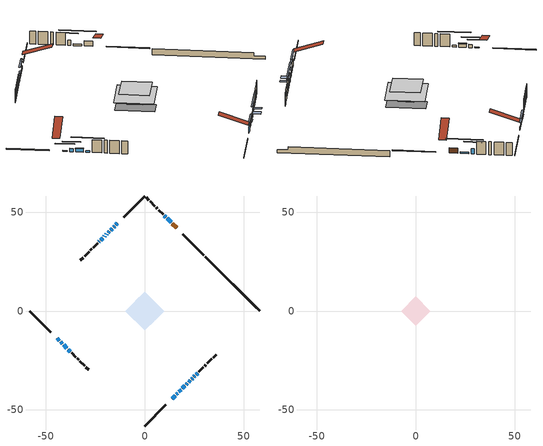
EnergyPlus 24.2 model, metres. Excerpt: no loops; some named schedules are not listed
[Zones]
conditioned space
 floor outside (Floor1 construction): -3.95,0 0,3.95 3.95,0 0,-3.95 z1.41
 floor adiabatic (AdiabaticFloorConstruction): -9.86,0 0,9.86 9.86,0 0,-9.86 z3.85
 floor foundation (Slab1 construction): -6.9,2.93 -2.93,6.9 6.9,-2.93 2.93,-6.9 z-1.03
 wall outside (RimJoist1 construction): 0,-58.21 10.64,-47.57 / -58.21,0 -47.57,-10.64 / 0,58.21 -10.64,47.57 / 29.97,28.24 19.33,38.88 z1.41:1.71
 wall outside (AdiabaticWallConstruction 1): 16.11,42.1 13.98,44.23 z1.41:3.44
 wall outside (AdiabaticWallConstruction): -13.86,44.35 -14.65,43.56 / -20.23,37.98 -20.63,37.59 / 20.94,-37.27 21.55,-36.66 / -42.62,-15.59 -41.75,-16.46 / -41.1,-17.11 -39.37,-18.84 / -21.28,36.93 -22.33,35.88 / -22.99,35.22 -23.26,34.95 z1.41:2.63; 13.86,-44.35 15.37,-42.84 z1.41:3.75; -44.35,-13.86 -43.27,-14.94 z1.41:1.77; -15.31,42.91 -15.81,42.4 z1.41:2.27; -16.47,41.75 -17.26,40.96 / 17.26,-40.96 18.41,-39.8 z1.41:2.93; -17.91,40.3 -18.52,39.69 / -19.18,39.03 -19.57,38.64 / 16.02,-42.19 16.6,-41.61 z1.41:2.94; 19.06,-39.15 20.29,-37.93 z1.41:1.97; 13.33,44.88 11.31,46.9 / -38.72,-19.49 -37.71,-20.5 z1.41:2.02; 22.21,-36 23.07,-35.14 z1.41:2.88; 23.73,-34.49 24.27,-33.94 z1.41:2.17; 24.92,-33.29 25.32,-32.89 z1.41:3.04; 10.66,47.55 9.97,48.24 / 25.97,-32.24 26.76,-31.45 z1.41:3.44
 wall outside (Wall1 construction): 27.42,-30.79 29.63,-28.58 / -37.05,-21.16 -34.85,-23.37 / -23.91,34.3 -26.12,32.09 / 9.32,48.89 7.11,51.1 z1.41:6.29
 wall outside (Wall2 construction): 30.29,-27.93 30.99,-27.22 / -34.19,-24.02 -33.49,-24.72 / -26.78,31.43 -27.48,30.73 / 6.45,51.76 5.75,52.46 z1.41:6.29
 wall outside (Wall3 construction): 31.64,-26.57 33.98,-24.23 / -32.83,-25.38 -30.49,-27.72 / -28.14,30.07 -30.48,27.74 / 5.09,53.12 2.76,55.46 z1.41:6.29
 wall outside (Wall4 construction): 34.64,-23.57 36.08,-22.13 / -29.84,-28.38 -28.39,-29.82 / -31.13,27.08 -32.57,25.64 / 2.1,56.11 0.66,57.55 z1.41:6.29
 wall foundation (FoundationWall1 construction): 30.62,27.59,-1.03 30.62,27.59,1.41 55.45,2.76,1.41 55.45,2.76,0.13 58.21,0,0.13 58.21,0,-1.03
 window (WindowConstruction 15): -13.86,44.35 -14.65,43.56 z1.41:2.63
 window (WindowConstruction 2): 13.86,-44.35 15.37,-42.84 z1.41:3.75
 window (WindowConstruction 3): -44.35,-13.86 -43.27,-14.94 z1.41:1.77
 window (WindowConstruction 4): -15.31,42.9 -15.81,42.4 z1.41:2.27
 window (WindowConstruction 5): -16.47,41.75 -17.25,40.96 z1.41:2.93
 window (WindowConstruction 6): -17.91,40.3 -18.52,39.69 z1.41:2.93
 window (WindowConstruction 7): -19.18,39.03 -19.57,38.64 z1.41:2.93
 window (WindowConstruction 8): -20.23,37.98 -20.62,37.59 z1.41:2.63
 window (WindowConstruction 9): 16.02,-42.19 16.6,-41.61 z1.41:2.93
 window (WindowConstruction 10): 17.26,-40.95 18.41,-39.8 z1.41:2.93
 window (WindowConstruction 11): 19.06,-39.15 20.29,-37.93 z1.41:1.97
 window (WindowConstruction 12): 20.94,-37.27 21.55,-36.66 z1.41:2.63
 window (WindowConstruction 13): -42.62,-15.59 -41.76,-16.46 z1.41:2.63
 window (WindowConstruction 14): -41.1,-17.11 -39.37,-18.84 z1.41:2.63
 window (WindowConstruction 16): -21.28,36.93 -22.33,35.88 z1.41:2.63
 window (WindowConstruction 19): 13.33,44.88 11.31,46.9 z1.41:2.02
 window (WindowConstruction 20): 22.21,-36 23.07,-35.14 z1.41:2.88
 window (WindowConstruction 21): 23.73,-34.48 24.27,-33.95 z1.41:2.17
 window (WindowConstruction 22): -38.72,-19.49 -37.71,-20.5 z1.41:2.02
 window (WindowConstruction 17): -22.99,35.22 -23.26,34.95 z1.41:2.63
 window (WindowConstruction 18): 24.92,-33.29 25.32,-32.89 z1.41:3.03
 window (WindowConstruction): 10.66,47.55 9.97,48.24 z1.41:3.44
 window (WindowConstruction 1): 25.97,-32.24 26.76,-31.45 z1.41:3.44
 door (Door): 16.11,42.11 13.98,44.23 z1.41:3.44
 ceiling adiabatic (AdiabaticFloorConstruction): 0,-9.86 9.86,0 0,9.86 -9.86,0 z3.85
attic - vented
 floor to conditioned space (Floor3 construction Reversed): -7.43,0 0,7.43 7.43,0 0,-7.43 z6.29
 roof outside (Roof1 construction): 13.2,-45.01,6.29 5.97,-37.77,9.7 4.06,-39.68,9.7 11.3,-46.91,6.29; -45.01,-13.2,6.29 -37.77,-5.97,9.7 -39.68,-4.06,9.7 -46.91,-11.3,6.29; -13.2,45.01,6.29 -5.97,37.77,9.7 -4.06,39.68,9.7 -11.3,46.91,6.29; 16.76,41.45,6.29 9.52,34.21,9.7 11.43,32.3,9.7 18.67,39.54,6.29
shading: 17.23,-40.98 11.99,-46.22 12.29,-46.51 17.53,-41.27 z6.39; -41.41,-16.8 -46.22,-11.99 -46.51,-12.29 -41.7,-17.09 z4.41; -17.68,40.54 -13.44,44.77 -13.73,45.06 -17.97,40.83 z4.91; -19.12,39.09 -14.6,43.61 -14.89,43.9 -19.41,39.38 z5.57; -18.66,39.55 -17.77,40.44 -18.06,40.73 -18.95,39.84 z3.14; -19.72,38.5 -19.04,39.18 -19.33,39.47 -20.01,38.79 z3.14; -20.77,37.45 -20.09,38.12 -20.38,38.42 -21.06,37.74 z2.83; 18.47,-39.75 14.16,-44.05 14.45,-44.34 18.76,-40.04 z5.57; 18.55,-39.66 17.11,-41.1 17.41,-41.39 18.84,-39.95 z3.14; 20.43,-37.78 18.92,-39.29 19.21,-39.58 20.72,-38.08 z2.17; 21.69,-36.52 20.8,-37.41 21.09,-37.7 21.99,-36.81 z2.83; -39.89,-18.32 -44.48,-13.73 -44.78,-14.02 -40.18,-18.61 z5.27; -39.23,-18.98 -41.24,-16.97 -41.53,-17.26 -39.52,-19.27 z2.83; 7.72,50.49 16.92,41.29 17.21,41.58 8.01,50.78 z7.1; 23.28,-34.93 22,-36.21 24.16,-38.37 25.44,-37.09 z3.18; 27.86,-30.35 20.14,-38.08 20.43,-38.37 28.15,-30.64 z7.25; -34.12,-24.09 -42.31,-15.9 -42.6,-16.19 -34.41,-24.38 z7.1; 25.53,-32.68 24.71,-33.5 26.87,-35.66 27.69,-34.84 z3.33; 8.11,50.1 12.52,45.69 12.82,45.98 8.4,50.39 z6.08; 28.63,-29.58 24.11,-34.1 24.4,-34.39 28.92,-29.87 z6.08
[Building]
Building 1: Terrain=Suburbs
[Site:Location]
Edmonton Intl AP_AB: Latitude {deg}=53.31; Longitude {deg}=-113.58; Time Zone {hr}=-7; Elevation {m}=723; Keep Site Location Information=Yes
[Site:GroundTemperature:Shallow]
-1.56185, -3.61833, -3.78302, -2.80711, 1.11059, 5.01004, 8.39065, 10.5322, 10.7141, 8.97234, 5.67794, 1.89811
[Site:WaterMainsTemperature]
Calculation Method=Schedule; Temperature Schedule=mains temperature schedule
[Material] Roughness=Rough; Thermal Absorptance=0.9
Name | Thickness {m} | Conductivity {W/m-K} | Density {kg/m3} | Specific Heat {J/kg-K} | Solar Absorptance | Visible Absorptance
asphalt or fiberglass shingles | 0.00635 | 0.162714 | 1121.4 | 1465.45 | 0.4 | 0.4
ceiling loosefill ins | 0.254 | 0.0480833 | 16.02 | 1046.75 | 0.7 | 0.7
ceiling stud and cavity | 0.1397 | 0.135387 | 65.682 | 1177.47 | 0.7 | 0.7
concrete 4.0 in. | 0.1016 | 1.803125 | 2242.8 | 837.4 | 0.7 | 0.7
concrete 8.0 in. | 0.2032 | 1.803125 | 2242.8 | 837.4 | 0.7 | 0.7
door material | 0.04445 | 0.053851 | 512.64 | 1214.23 | 0.7 | 0.7
floor covering | 0.0127 | 0.0433444 | 54.468 | 1339.84 | 0.6 | 0.6
floor rigid ins; rim joist rigid ins; wall rigid ins | 0.051816 | 0.029427 | 32.04 | 1214.23 | 0.7 | 0.7
floor rigid ins 1; wall rigid ins 1 | 0.512978 | 0.029427 | 32.04 | 1214.23 | 0.7 | 0.7
floor stud and cavity | 0.1397 | 0.0944273 | 92.3553 | 1139.71 | 0.7 | 0.7
floor stud and cavity 1 | 0.1397 | 1.75129 | 37.0049 | 1207.88 | 0.7 | 0.7
furniture material conditioned space 1 | 0.1524 | 0.115458 | 640.8 | 1214.23 | 0.6 | 0.6
gypsum board | 0.0127 | 0.160291 | 801 | 837.4 | 0.6 | 0.6
osb sheathing 0.5 in. | 0.0127 | 0.115458 | 512.64 | 1214.23 | 0.7 | 0.7
osb sheathing 0.75 in. | 0.01905 | 0.115458 | 512.64 | 1214.23 | 0.7 | 0.7
osb sheathing 2.0 in. | 0.0508 | 0.115458 | 512.64 | 1214.23 | 0.7 | 0.7
rim joist stud and cavity | 0.0508 | 0.0413573 | 125.044 | 1163.47 | 0.6 | 0.6
wall stud and cavity | 0.1397 | 0.219778 | 139.0536 | 1170.24 | 0.7 | 0.7
wall stud and cavity 1 | 0.1397 | 0.385153 | 139.0536 | 1170.24 | 0.7 | 0.7
wall stud and cavity 2 | 0.1397 | 0.220388 | 139.0536 | 1170.24 | 0.7 | 0.7
wall stud and cavity 3 | 0.1397 | 0.299173 | 139.0536 | 1170.24 | 0.7 | 0.7
wall stud and cavity 4 | 0.0889 | 0.380278 | 52.3479 | 1209.89 | 0.7 | 0.7
wall stud and cavity 5 | 0.0889 | 0.391764 | 83.0341 | 1211.67 | 0.7 | 0.7
wood siding | 0.0254 | 0.102417 | 544.68 | 1172.36 | 0.4 | 0.4
wood siding 1; wood siding 2; wood siding 3 | 0.0254 | 0.102417 | 544.68 | 1172.36 | 0.7 | 0.7
[WindowMaterial:SimpleGlazingSystem]
Name | U-Factor {W/m2-K} | Solar Heat Gain Coefficient
WindowMaterial | 1.69034 | 0.57
WindowMaterial 1 | 1.85273 | 0.53
WindowMaterial 10 | 1.777214 | 0.55
WindowMaterial 11 | 1.87374 | 0.52
WindowMaterial 12 | 3.30914 | 0.61
WindowMaterial 13 | 3.310274 | 0.62
WindowMaterial 14 | 3.33412 | 0.5
WindowMaterial 15 | 3.00991 | 0.51
WindowMaterial 16 | 1.78403 | 0.52
WindowMaterial 17 | 2.05033 | 0.44
WindowMaterial 2 | 1.75904 | 0.55
WindowMaterial 3 | 2.37227 | 0.33
WindowMaterial 4 | 1.885096 | 0.52
WindowMaterial 5 | 1.87828 | 0.52
WindowMaterial 6 | 1.74712 | 0.55
WindowMaterial 7 | 1.90383 | 0.52
WindowMaterial 8 | 1.887935 | 0.49
WindowMaterial 9 | 1.956071 | 0.5
[Construction]
AdiabaticFloorConstruction: floor stud and cavity 1, floor rigid ins 1, osb sheathing 0.75 in., floor covering
AdiabaticWallConstruction: wood siding 2, wall rigid ins 1, wall stud and cavity 4, gypsum board
AdiabaticWallConstruction 1: wood siding 3, wall rigid ins 1, wall stud and cavity 4, gypsum board
Door: door material
Floor1 construction: floor stud and cavity, floor rigid ins, osb sheathing 0.75 in., floor covering
Floor3 construction Reversed: gypsum board, ceiling stud and cavity, ceiling loosefill ins
FoundationWall1 construction: concrete 8.0 in.
furniture construction conditioned space 1: furniture material conditioned space 1
PartitionWallConstruction: gypsum board, wall stud and cavity 5, gypsum board
RimJoist1 construction: wood siding 1, rim joist rigid ins, osb sheathing 2.0 in., rim joist stud and cavity
Roof1 construction: asphalt or fiberglass shingles
Slab1 construction: concrete 4.0 in.
Wall1 construction: wood siding, wall rigid ins, osb sheathing 0.5 in., wall stud and cavity, gypsum board
Wall2 construction: wood siding, wall rigid ins, osb sheathing 0.5 in., wall stud and cavity 1, gypsum board
Wall3 construction: wood siding, wall rigid ins, osb sheathing 0.5 in., wall stud and cavity 2, gypsum board
Wall4 construction: wood siding, wall rigid ins, osb sheathing 0.5 in., wall stud and cavity 3, gypsum board
WindowConstruction: WindowMaterial
WindowConstruction 1: WindowMaterial 1
WindowConstruction 10; WindowConstruction 9: WindowMaterial 8
WindowConstruction 11: WindowMaterial 9
WindowConstruction 12: WindowMaterial 10
WindowConstruction 13; WindowConstruction 14: WindowMaterial 11
WindowConstruction 15: WindowMaterial 12
WindowConstruction 16; WindowConstruction 18: WindowMaterial 13
WindowConstruction 17: WindowMaterial 14
WindowConstruction 19; WindowConstruction 22: WindowMaterial 15
WindowConstruction 2: WindowMaterial 2
WindowConstruction 20: WindowMaterial 16
WindowConstruction 21: WindowMaterial 17
WindowConstruction 3: WindowMaterial 3
WindowConstruction 4: WindowMaterial 4
WindowConstruction 5; WindowConstruction 7: WindowMaterial 5
WindowConstruction 6: WindowMaterial 6
WindowConstruction 8: WindowMaterial 7
[Zone] Multiplier=1; Part of Total Floor Area=Yes
Name | Volume {m3}
attic - vented | 61.1866
conditioned space | 701.7
[Space]
Name | Zone | Volume {m3}
attic - vented 1 | attic - vented | 61.1866
conditioned space 1 | conditioned space | 701.7
[ZoneInfiltration:EffectiveLeakageArea]
infil attic - vented 1: Zone or Space=attic - vented 1; Schedule=Always On Discrete; Effective Air Leakage Area {cm2}=3842.09; Stack Coefficient=0.000237282; Wind Coefficient=1.04077e-05
[ZoneMixing]
whole house fan mix: Zone or Space=attic - vented; Schedule=Always On Continuous; Design Flow Rate Calculation Method=Flow/Zone; Design Flow Rate {m3/s}=0; Source Zone or Space=conditioned space
[SurfaceProperty:ExposedFoundationPerimeter]
Slab1: Exposed Perimeter Calculation Method=TotalExposedPerimeter; Total Exposed Perimeter {m}=39.014
[InternalMass] Zone or ZoneList=conditioned space; Space or SpaceList=conditioned space 1
Name | Construction | Surface Area {m2}
furniture mass conditioned space 1 | furniture construction conditioned space 1 | 121.46
partition wall mass | PartitionWallConstruction | 303.65
[Lights]
interior lighting: Zone or ZoneList or Space or SpaceList=conditioned space 1; Schedule=interior lighting schedule; Design Level Calculation Method=LightingLevel; Lighting Level {W}=343.2; Return Air Fraction=0; Fraction Radiant=0.6; Fraction Visible=0.2; Fraction Replaceable=1
[People]
occupants: Zone or ZoneList or Space or SpaceList=conditioned space 1; Number of People Schedule=occupants schedule; Number of People Calculation Method=People; Number of People=3; Fraction Radiant=0.314171; Sensible Heat Fraction=0.56303; Activity Level Schedule=occupants activity schedule; Carbon Dioxide Generation Rate {m3/s-W}=0; Enable ASHRAE 55 Comfort Warnings=No; Mean Radiant Temperature Calculation Type=EnclosureAveraged
[ElectricEquipment] Zone or ZoneList or Space or SpaceList=conditioned space 1; Design Level Calculation Method=EquipmentLevel
Name | Schedule | Design Level {W} | Fraction Latent | Fraction Radiant | Fraction Lost
clothes dryer | clothes dryer schedule | 140.772 | 0.015 | 0.081 | 0.85
clothes washer | clothes washer schedule | 32.1985 | 0.03 | 0.162 | 0.7
cooking range | cooking range schedule | 215.147 | 0.08 | 0.432 | 0.2
dishwasher | dishwasher schedule | 66.8632 | 0.3 | 0.18 | 0.4
fridge | fridge schedule | 72.9452 | 0 | 0.6 | 0
mech vent bath fan 0 | mech vent bath fan 0 schedule | 50.2 | 0 | 0 | 1
mech vent bath fan 1 | mech vent bath fan 1 schedule | 50.2 | 0 | 0 | 1
mech vent house fan | mech vent house fan schedule | 37.43 | 0 | 0 | 0.5
mech vent house fan cfis | mech vent house fan cfis schedule | 0 | 0 | 0 | 0
mech vent range fan 0 | mech vent range fan 0 schedule | 57 | 0 | 0 | 1
misc plug loads | misc plug loads schedule | 494.7 | 0.045 | 0.513 | 0.1
whole house fan | Always On Discrete | 0 | 0 | 0 | 1
[OtherEquipment] Zone or ZoneList or Space or SpaceList=conditioned space 1; Design Level Calculation Method=EquipmentLevel
Name | Fuel Type | Schedule | Design Level {W} | Fraction Latent | Fraction Radiant | Fraction Lost
clothes dryer 1 | Electricity | clothes dryer schedule | 0 | 0.015 | 0.081 | 0.85
cooking range 1 | Electricity | cooking range schedule | 0 | 0.08 | 0.432 | 0.2
general water use latent | None | general water use schedule | 62.594 | 1 | 0 | 0
general water use sensible | None | general water use schedule | -61.6891 | 0 | 0.6 | 0
mech vent house fan latent load | None | Always On Discrete | 0 | 1 | 0 | 0
mech vent house fan sensible load | None | Always On Discrete | 0 | 0 | 0 | 0
water heater energy adjustment1 | NaturalGas | Always On Discrete | 0.01 | 0 | 0 | 1
[ZoneInfiltration:DesignFlowRate] Zone or ZoneList or Space or SpaceList=conditioned space 1; Schedule=Always On Discrete; Design Flow Rate Calculation Method=Flow/Zone; Design Flow Rate {m3/s}=0
infil flow; natural vent flow; whole house fan flow
[Foundation:Kiva]
Foundation Kiva 1: Initial Indoor Air Temperature {C}=18; Wall Height Above Grade {m}=1.40997; Wall Depth Below Slab {m}=0.2032
[Foundation:Kiva:Settings]
Soil Conductivity {W/m-K}=0.849921; Soil Density {kg/m3}=1842.3; Soil Specific Heat {J/kg-K}=418.7; Ground Solar Absorptivity=0.9; Ground Thermal Absorptivity=0.9; Ground Surface Roughness {m}=0.03; Far-Field Width {m}=40; Deep-Ground Boundary Condition=ZeroFlux; Deep-Ground Depth {m}=40; Minimum Cell Dimension {m}=0.2; Maximum Cell Growth Coefficient=3; Simulation Timestep=Timestep
[Exterior:Lights]
exterior lighting: Schedule=exterior lighting schedule; Design Level {W}=75.6
[Schedule:Constant]
Name | Hourly Value
Always On Continuous; mech vent house fan schedule; mech vent house fan cfis schedule; Always On Discrete | 1
occupants activity schedule | 117.228
fridge schedule | 0
[Schedule:Week:Daily]
interior lighting schedule Week Rule - Jan1-Jan27: interior lighting schedule day, interior lighting schedule day, interior lighting schedule day, interior lighting schedule day, interior lighting schedule day, interior lighting schedule day, interior lighting schedule day, interior lighting schedule default day, interior lighting schedule default day, interior lighting schedule default day, interior lighting schedule default day, interior lighting schedule default day
interior lighting schedule Week Rule - Jan28-Feb3: interior lighting schedule day, interior lighting schedule day, interior lighting schedule day, interior lighting schedule day, interior lighting schedule day 1, interior lighting schedule day 1, interior lighting schedule day 1, interior lighting schedule default day, interior lighting schedule default day, interior lighting schedule default day, interior lighting schedule default day, interior lighting schedule default day
interior lighting schedule Week Rule - Feb4-Feb24: interior lighting schedule day 1, interior lighting schedule day 1, interior lighting schedule day 1, interior lighting schedule day 1, interior lighting schedule day 1, interior lighting schedule day 1, interior lighting schedule day 1, interior lighting schedule default day, interior lighting schedule default day, interior lighting schedule default day, interior lighting schedule default day, interior lighting schedule default day
interior lighting schedule Week Rule - Feb25-Mar3: interior lighting schedule day 1, interior lighting schedule day 1, interior lighting schedule day 1, interior lighting schedule day 1, interior lighting schedule day 2, interior lighting schedule day 2, interior lighting schedule day 2, interior lighting schedule default day, interior lighting schedule default day, interior lighting schedule default day, interior lighting schedule default day, interior lighting schedule default day
interior lighting schedule Week Rule - Mar4-Mar31: interior lighting schedule day 2, interior lighting schedule day 2, interior lighting schedule day 2, interior lighting schedule day 2, interior lighting schedule day 2, interior lighting schedule day 2, interior lighting schedule day 2, interior lighting schedule default day, interior lighting schedule default day, interior lighting schedule default day, interior lighting schedule default day, interior lighting schedule default day
interior lighting schedule Week Rule - Apr1-Apr28: interior lighting schedule day 3, interior lighting schedule day 3, interior lighting schedule day 3, interior lighting schedule day 3, interior lighting schedule day 3, interior lighting schedule day 3, interior lighting schedule day 3, interior lighting schedule default day, interior lighting schedule default day, interior lighting schedule default day, interior lighting schedule default day, interior lighting schedule default day
interior lighting schedule Week Rule - Apr29-May5: interior lighting schedule day 3, interior lighting schedule day 3, interior lighting schedule day 4, interior lighting schedule day 4, interior lighting schedule day 4, interior lighting schedule day 4, interior lighting schedule day 4, interior lighting schedule default day, interior lighting schedule default day, interior lighting schedule default day, interior lighting schedule default day, interior lighting schedule default day
interior lighting schedule Week Rule - May6-May26: interior lighting schedule day 4, interior lighting schedule day 4, interior lighting schedule day 4, interior lighting schedule day 4, interior lighting schedule day 4, interior lighting schedule day 4, interior lighting schedule day 4, interior lighting schedule default day, interior lighting schedule default day, interior lighting schedule default day, interior lighting schedule default day, interior lighting schedule default day
interior lighting schedule Week Rule - May27-Jun2: interior lighting schedule day 4, interior lighting schedule day 4, interior lighting schedule day 4, interior lighting schedule day 4, interior lighting schedule day 4, interior lighting schedule day 5, interior lighting schedule day 5, interior lighting schedule default day, interior lighting schedule default day, interior lighting schedule default day, interior lighting schedule default day, interior lighting schedule default day
interior lighting schedule Week Rule - Jun3-Jun30: interior lighting schedule day 5, interior lighting schedule day 5, interior lighting schedule day 5, interior lighting schedule day 5, interior lighting schedule day 5, interior lighting schedule day 5, interior lighting schedule day 5, interior lighting schedule default day, interior lighting schedule default day, interior lighting schedule default day, interior lighting schedule default day, interior lighting schedule default day
interior lighting schedule Week Rule - Jul1-Jul28: interior lighting schedule day 6, interior lighting schedule day 6, interior lighting schedule day 6, interior lighting schedule day 6, interior lighting schedule day 6, interior lighting schedule day 6, interior lighting schedule day 6, interior lighting schedule default day, interior lighting schedule default day, interior lighting schedule default day, interior lighting schedule default day, interior lighting schedule default day
interior lighting schedule Week Rule - Jul29-Aug4: interior lighting schedule day 6, interior lighting schedule day 6, interior lighting schedule day 6, interior lighting schedule day 7, interior lighting schedule day 7, interior lighting schedule day 7, interior lighting schedule day 7, interior lighting schedule default day, interior lighting schedule default day, interior lighting schedule default day, interior lighting schedule default day, interior lighting schedule default day
interior lighting schedule Week Rule - Aug5-Aug25: interior lighting schedule day 7, interior lighting schedule day 7, interior lighting schedule day 7, interior lighting schedule day 7, interior lighting schedule day 7, interior lighting schedule day 7, interior lighting schedule day 7, interior lighting schedule default day, interior lighting schedule default day, interior lighting schedule default day, interior lighting schedule default day, interior lighting schedule default day
interior lighting schedule Week Rule - Aug26-Sep1: interior lighting schedule day 7, interior lighting schedule day 7, interior lighting schedule day 7, interior lighting schedule day 7, interior lighting schedule day 7, interior lighting schedule day 7, interior lighting schedule day 8, interior lighting schedule default day, interior lighting schedule default day, interior lighting schedule default day, interior lighting schedule default day, interior lighting schedule default day
interior lighting schedule Week Rule - Sep2-Sep29: interior lighting schedule day 8, interior lighting schedule day 8, interior lighting schedule day 8, interior lighting schedule day 8, interior lighting schedule day 8, interior lighting schedule day 8, interior lighting schedule day 8, interior lighting schedule default day, interior lighting schedule default day, interior lighting schedule default day, interior lighting schedule default day, interior lighting schedule default day
interior lighting schedule Week Rule - Sep30-Oct6: interior lighting schedule day 8, interior lighting schedule day 9, interior lighting schedule day 9, interior lighting schedule day 9, interior lighting schedule day 9, interior lighting schedule day 9, interior lighting schedule day 9, interior lighting schedule default day, interior lighting schedule default day, interior lighting schedule default day, interior lighting schedule default day, interior lighting schedule default day
interior lighting schedule Week Rule - Oct7-Oct27: interior lighting schedule day 9, interior lighting schedule day 9, interior lighting schedule day 9, interior lighting schedule day 9, interior lighting schedule day 9, interior lighting schedule day 9, interior lighting schedule day 9, interior lighting schedule default day, interior lighting schedule default day, interior lighting schedule default day, interior lighting schedule default day, interior lighting schedule default day
interior lighting schedule Week Rule - Oct28-Nov3: interior lighting schedule day 9, interior lighting schedule day 9, interior lighting schedule day 9, interior lighting schedule day 9, interior lighting schedule day 10, interior lighting schedule day 10, interior lighting schedule day 10, interior lighting schedule default day, interior lighting schedule default day, interior lighting schedule default day, interior lighting schedule default day, interior lighting schedule default day
interior lighting schedule Week Rule - Nov4-Nov24: interior lighting schedule day 10, interior lighting schedule day 10, interior lighting schedule day 10, interior lighting schedule day 10, interior lighting schedule day 10, interior lighting schedule day 10, interior lighting schedule day 10, interior lighting schedule default day, interior lighting schedule default day, interior lighting schedule default day, interior lighting schedule default day, interior lighting schedule default day
interior lighting schedule Week Rule - Nov25-Dec1: interior lighting schedule day 10, interior lighting schedule day 10, interior lighting schedule day 10, interior lighting schedule day 10, interior lighting schedule day 10, interior lighting schedule day 10, interior lighting schedule day 11, interior lighting schedule default day, interior lighting schedule default day, interior lighting schedule default day, interior lighting schedule default day, interior lighting schedule default day
interior lighting schedule Week Rule - Dec2-Dec31: interior lighting schedule day 11, interior lighting schedule day 11, interior lighting schedule day 11, interior lighting schedule day 11, interior lighting schedule day 11, interior lighting schedule day 11, interior lighting schedule day 11, interior lighting schedule default day, interior lighting schedule default day, interior lighting schedule default day, interior lighting schedule default day, interior lighting schedule default day
occupants schedule Week Rule - Jan1-Dec31: occupants schedule day, occupants schedule day, occupants schedule day, occupants schedule day, occupants schedule day, occupants schedule day, occupants schedule day, occupants schedule default day, occupants schedule default day, occupants schedule default day, occupants schedule default day, occupants schedule default day
clothes dryer schedule Week Rule - Jan1-Dec31: clothes dryer schedule day, clothes dryer schedule day, clothes dryer schedule day, clothes dryer schedule day, clothes dryer schedule day, clothes dryer schedule day, clothes dryer schedule day, clothes dryer schedule default day, clothes dryer schedule default day, clothes dryer schedule default day, clothes dryer schedule default day, clothes dryer schedule default day
clothes washer schedule Week Rule - Jan1-Dec31: clothes washer schedule day, clothes washer schedule day, clothes washer schedule day, clothes washer schedule day, clothes washer schedule day, clothes washer schedule day, clothes washer schedule day, clothes washer schedule default day, clothes washer schedule default day, clothes washer schedule default day, clothes washer schedule default day, clothes washer schedule default day
cooking range schedule Week Rule - Jan1-Dec31: cooking range schedule day, cooking range schedule day, cooking range schedule day, cooking range schedule day, cooking range schedule day, cooking range schedule day, cooking range schedule day, cooking range schedule default day, cooking range schedule default day, cooking range schedule default day, cooking range schedule default day, cooking range schedule default day
dishwasher schedule Week Rule - Jan1-Dec31: dishwasher schedule day, dishwasher schedule day, dishwasher schedule day, dishwasher schedule day, dishwasher schedule day, dishwasher schedule day, dishwasher schedule day, dishwasher schedule default day, dishwasher schedule default day, dishwasher schedule default day, dishwasher schedule default day, dishwasher schedule default day
mech vent bath fan 0 schedule Week Rule - Jan1-Dec31: mech vent bath fan 0 schedule day, mech vent bath fan 0 schedule day, mech vent bath fan 0 schedule day, mech vent bath fan 0 schedule day, mech vent bath fan 0 schedule day, mech vent bath fan 0 schedule day, mech vent bath fan 0 schedule day, mech vent bath fan 0 schedule default day, mech vent bath fan 0 schedule default day, mech vent bath fan 0 schedule default day, mech vent bath fan 0 schedule default day, mech vent bath fan 0 schedule default day
mech vent bath fan 1 schedule Week Rule - Jan1-Dec31: mech vent bath fan 1 schedule day, mech vent bath fan 1 schedule day, mech vent bath fan 1 schedule day, mech vent bath fan 1 schedule day, mech vent bath fan 1 schedule day, mech vent bath fan 1 schedule day, mech vent bath fan 1 schedule day, mech vent bath fan 1 schedule default day, mech vent bath fan 1 schedule default day, mech vent bath fan 1 schedule default day, mech vent bath fan 1 schedule default day, mech vent bath fan 1 schedule default day
mech vent range fan 0 schedule Week Rule - Jan1-Dec31: mech vent range fan 0 schedule day, mech vent range fan 0 schedule day, mech vent range fan 0 schedule day, mech vent range fan 0 schedule day, mech vent range fan 0 schedule day, mech vent range fan 0 schedule day, mech vent range fan 0 schedule day, mech vent range fan 0 schedule default day, mech vent range fan 0 schedule default day, mech vent range fan 0 schedule default day, mech vent range fan 0 schedule default day, mech vent range fan 0 schedule default day
misc plug loads schedule Week Rule - Jan1-Dec31: misc plug loads schedule day, misc plug loads schedule day, misc plug loads schedule day, misc plug loads schedule day, misc plug loads schedule day, misc plug loads schedule day, misc plug loads schedule day, misc plug loads schedule default day, misc plug loads schedule default day, misc plug loads schedule default day, misc plug loads schedule default day, misc plug loads schedule default day
general water use schedule Week Rule - Jan1-Dec31: general water use schedule day, general water use schedule day, general water use schedule day, general water use schedule day, general water use schedule day, general water use schedule day, general water use schedule day, general water use schedule default day, general water use schedule default day, general water use schedule default day, general water use schedule default day, general water use schedule default day
exterior lighting schedule Week Rule - Jan1-Jan27: exterior lighting schedule day, exterior lighting schedule day, exterior lighting schedule day, exterior lighting schedule day, exterior lighting schedule day, exterior lighting schedule day, exterior lighting schedule day, exterior lighting schedule default day, exterior lighting schedule default day, exterior lighting schedule default day, exterior lighting schedule default day, exterior lighting schedule default day
exterior lighting schedule Week Rule - Jan28-Feb3: exterior lighting schedule day, exterior lighting schedule day, exterior lighting schedule day, exterior lighting schedule day, exterior lighting schedule day 1, exterior lighting schedule day 1, exterior lighting schedule day 1, exterior lighting schedule default day, exterior lighting schedule default day, exterior lighting schedule default day, exterior lighting schedule default day, exterior lighting schedule default day
exterior lighting schedule Week Rule - Feb4-Feb24: exterior lighting schedule day 1, exterior lighting schedule day 1, exterior lighting schedule day 1, exterior lighting schedule day 1, exterior lighting schedule day 1, exterior lighting schedule day 1, exterior lighting schedule day 1, exterior lighting schedule default day, exterior lighting schedule default day, exterior lighting schedule default day, exterior lighting schedule default day, exterior lighting schedule default day
exterior lighting schedule Week Rule - Feb25-Mar3: exterior lighting schedule day 1, exterior lighting schedule day 1, exterior lighting schedule day 1, exterior lighting schedule day 1, exterior lighting schedule day 2, exterior lighting schedule day 2, exterior lighting schedule day 2, exterior lighting schedule default day, exterior lighting schedule default day, exterior lighting schedule default day, exterior lighting schedule default day, exterior lighting schedule default day
exterior lighting schedule Week Rule - Mar4-Mar31: exterior lighting schedule day 2, exterior lighting schedule day 2, exterior lighting schedule day 2, exterior lighting schedule day 2, exterior lighting schedule day 2, exterior lighting schedule day 2, exterior lighting schedule day 2, exterior lighting schedule default day, exterior lighting schedule default day, exterior lighting schedule default day, exterior lighting schedule default day, exterior lighting schedule default day
exterior lighting schedule Week Rule - Apr1-Apr28: exterior lighting schedule day 3, exterior lighting schedule day 3, exterior lighting schedule day 3, exterior lighting schedule day 3, exterior lighting schedule day 3, exterior lighting schedule day 3, exterior lighting schedule day 3, exterior lighting schedule default day, exterior lighting schedule default day, exterior lighting schedule default day, exterior lighting schedule default day, exterior lighting schedule default day
exterior lighting schedule Week Rule - Apr29-May5: exterior lighting schedule day 3, exterior lighting schedule day 3, exterior lighting schedule day 4, exterior lighting schedule day 4, exterior lighting schedule day 4, exterior lighting schedule day 4, exterior lighting schedule day 4, exterior lighting schedule default day, exterior lighting schedule default day, exterior lighting schedule default day, exterior lighting schedule default day, exterior lighting schedule default day
exterior lighting schedule Week Rule - May6-May26: exterior lighting schedule day 4, exterior lighting schedule day 4, exterior lighting schedule day 4, exterior lighting schedule day 4, exterior lighting schedule day 4, exterior lighting schedule day 4, exterior lighting schedule day 4, exterior lighting schedule default day, exterior lighting schedule default day, exterior lighting schedule default day, exterior lighting schedule default day, exterior lighting schedule default day
exterior lighting schedule Week Rule - May27-Jun2: exterior lighting schedule day 4, exterior lighting schedule day 4, exterior lighting schedule day 4, exterior lighting schedule day 4, exterior lighting schedule day 4, exterior lighting schedule day 5, exterior lighting schedule day 5, exterior lighting schedule default day, exterior lighting schedule default day, exterior lighting schedule default day, exterior lighting schedule default day, exterior lighting schedule default day
[Schedule:Year]
interior lighting schedule: interior lighting schedule Week Rule - Jan1-Jan27, 1, 1, 1, 27, interior lighting schedule Week Rule - Jan28-Feb3, 1, 28, 2, 3, interior lighting schedule Week Rule - Feb4-Feb24, 2, 4, 2, 24, interior lighting schedule Week Rule - Feb25-Mar3, 2, 25, 3, 3, interior lighting schedule Week Rule - Mar4-Mar31, 3, 4, 3, 31, interior lighting schedule Week Rule - Apr1-Apr28, 4, 1, 4, 28, interior lighting schedule Week Rule - Apr29-May5, 4, 29, 5, 5, interior lighting schedule Week Rule - May6-May26, 5, 6, 5, 26, interior lighting schedule Week Rule - May27-Jun2, 5, 27, 6, 2, interior lighting schedule Week Rule - Jun3-Jun30, 6, 3, 6, 30, interior lighting schedule Week Rule - Jul1-Jul28, 7, 1, 7, 28, interior lighting schedule Week Rule - Jul29-Aug4, 7, 29, 8, 4, interior lighting schedule Week Rule - Aug5-Aug25, 8, 5, 8, 25, interior lighting schedule Week Rule - Aug26-Sep1, 8, 26, 9, 1, interior lighting schedule Week Rule - Sep2-Sep29, 9, 2, 9, 29, interior lighting schedule Week Rule - Sep30-Oct6, 9, 30, 10, 6, interior lighting schedule Week Rule - Oct7-Oct27, 10, 7, 10, 27, interior lighting schedule Week Rule - Oct28-Nov3, 10, 28, 11, 3, interior lighting schedule Week Rule - Nov4-Nov24, 11, 4, 11, 24, interior lighting schedule Week Rule - Nov25-Dec1, 11, 25, 12, 1, interior lighting schedule Week Rule - Dec2-Dec31, 12, 2, 12, 31
occupants schedule: occupants schedule Week Rule - Jan1-Dec31, 1, 1, 12, 31
clothes dryer schedule: clothes dryer schedule Week Rule - Jan1-Dec31, 1, 1, 12, 31
clothes washer schedule: clothes washer schedule Week Rule - Jan1-Dec31, 1, 1, 12, 31
cooking range schedule: cooking range schedule Week Rule - Jan1-Dec31, 1, 1, 12, 31
dishwasher schedule: dishwasher schedule Week Rule - Jan1-Dec31, 1, 1, 12, 31
mech vent bath fan 0 schedule: mech vent bath fan 0 schedule Week Rule - Jan1-Dec31, 1, 1, 12, 31
mech vent bath fan 1 schedule: mech vent bath fan 1 schedule Week Rule - Jan1-Dec31, 1, 1, 12, 31
mech vent range fan 0 schedule: mech vent range fan 0 schedule Week Rule - Jan1-Dec31, 1, 1, 12, 31
misc plug loads schedule: misc plug loads schedule Week Rule - Jan1-Dec31, 1, 1, 12, 31
general water use schedule: general water use schedule Week Rule - Jan1-Dec31, 1, 1, 12, 31
exterior lighting schedule: exterior lighting schedule Week Rule - Jan1-Jan27, 1, 1, 1, 27, exterior lighting schedule Week Rule - Jan28-Feb3, 1, 28, 2, 3, exterior lighting schedule Week Rule - Feb4-Feb24, 2, 4, 2, 24, exterior lighting schedule Week Rule - Feb25-Mar3, 2, 25, 3, 3, exterior lighting schedule Week Rule - Mar4-Mar31, 3, 4, 3, 31, exterior lighting schedule Week Rule - Apr1-Apr28, 4, 1, 4, 28, exterior lighting schedule Week Rule - Apr29-May5, 4, 29, 5, 5, exterior lighting schedule Week Rule - May6-May26, 5, 6, 5, 26, exterior lighting schedule Week Rule - May27-Jun2, 5, 27, 6, 2, exterior lighting schedule Week Rule - Jun3-Jun30, 6, 3, 6, 30, exterior lighting schedule Week Rule - Jul1-Jul28, 7, 1, 7, 28, exterior lighting schedule Week Rule - Jul29-Aug4, 7, 29, 8, 4, exterior lighting schedule Week Rule - Aug5-Aug25, 8, 5, 8, 25, exterior lighting schedule Week Rule - Aug26-Sep1, 8, 26, 9, 1, exterior lighting schedule Week Rule - Sep2-Sep29, 9, 2, 9, 29, exterior lighting schedule Week Rule - Sep30-Oct6, 9, 30, 10, 6, exterior lighting schedule Week Rule - Oct7-Oct27, 10, 7, 10, 27, exterior lighting schedule Week Rule - Oct28-Nov3, 10, 28, 11, 3, exterior lighting schedule Week Rule - Nov4-Nov24, 11, 4, 11, 24, exterior lighting schedule Week Rule - Nov25-Dec1, 11, 25, 12, 1, exterior lighting schedule Week Rule - Dec2-Dec31, 12, 2, 12, 31
[Schedule:Compact]
mains temperature schedule: Through: 01/01, For: AllDays, Until: 24:00, 3.97167, Through: 01/02, For: AllDays, Until: 24:00, 3.90778, Through: 01/03, For: AllDays, Until: 24:00, 3.84556, Through: 01/04, For: AllDays, Until: 24:00, 3.78389, Through: 01/05, For: AllDays, Until: 24:00, 3.72278, Through: 01/06, For: AllDays, Until: 24:00, 3.66278, Through: 01/07, For: AllDays, Until: 24:00, 3.60389, Through: 01/08, For: AllDays, Until: 24:00, 3.54556, Through: 01/09, For: AllDays, Until: 24:00, 3.48833, Through: 01/10, For: AllDays, Until: 24:00, 3.43167, Through: 01/11, For: AllDays, Until: 24:00, 3.37611, Through: 01/12, For: AllDays, Until: 24:00, 3.32167, Through: 01/13, For: AllDays, Until: 24:00, 3.26833, Through: 01/14, For: AllDays, Until: 24:00, 3.21556, Through: 01/15, For: AllDays, Until: 24:00, 3.16444, Through: 01/16, For: AllDays, Until: 24:00, 3.11389, Through: 01/17, For: AllDays, Until: 24:00, 3.06444, Through: 01/18, For: AllDays, Until: 24:00, 3.01611, Through: 01/19, For: AllDays, Until: 24:00, 2.96889, Through: 01/20, For: AllDays, Until: 24:00, 2.92278, Through: 01/21, For: AllDays, Until: 24:00, 2.87722, Through: 01/22, For: AllDays, Until: 24:00, 2.83333, Through: 01/23, For: AllDays, Until: 24:00, 2.79056, Through: 01/24, For: AllDays, Until: 24:00, 2.74889, Through: 01/25, For: AllDays, Until: 24:00, 2.70833, Through: 01/26, For: AllDays, Until: 24:00, 2.66889, Through: 01/27, For: AllDays, Until: 24:00, 2.63056, Through: 01/28, For: AllDays, Until: 24:00, 2.59333, Through: 01/29, For: AllDays, Until: 24:00, 2.55778, Through: 01/30, For: AllDays, Until: 24:00, 2.52278, Through: 01/31, For: AllDays, Until: 24:00, 2.48944, Through: 02/01, For: AllDays, Until: 24:00, 2.45722, Through: 02/02, For: AllDays, Until: 24:00, 2.42611, Through: 02/03, For: AllDays, Until: 24:00, 2.39667, Through: 02/04, For: AllDays, Until: 24:00, 2.36833, Through: 02/05, For: AllDays, Until: 24:00, 2.34111, Through: 02/06, For: AllDays, Until: 24:00, 2.315, Through: 02/07, For: AllDays, Until: 24:00, 2.29056, Through: 02/08, For: AllDays, Until: 24:00, 2.26722, Through: 02/09, For: AllDays, Until: 24:00, 2.245, Through: 02/10, For: AllDays, Until: 24:00, 2.22444, Through: 02/11, For: AllDays, Until: 24:00, 2.20444, Through: 02/12, For: AllDays, Until: 24:00, 2.18667, Through: 02/13, For: AllDays, Until: 24:00, 2.17, Through: 02/14, For: AllDays, Until: 24:00, 2.15444, Through: 02/15, For: AllDays, Until: 24:00, 2.14, Through: 02/16, For: AllDays, Until: 24:00, 2.12722, Through: 02/17, For: AllDays, Until: 24:00, 2.11556, Through: 02/18, For: AllDays, Until: 24:00, 2.10556, Through: 02/19, For: AllDays, Until: 24:00, 2.09667, Through: 02/20, For: AllDays, Until: 24:00, 2.08889, Through: 02/21, For: AllDays, Until: 24:00, 2.08278, Through: 02/22, For: AllDays, Until: 24:00, 2.07833, Through: 02/23, For: AllDays, Until: 24:00, 2.07444, Through: 02/24, For: AllDays, Until: 24:00, 2.07278, Through: 02/25, For: AllDays, Until: 24:00, 2.07167, Through: 02/26, For: AllDays, Until: 24:00, 2.07222, Through: 02/27, For: AllDays, Until: 24:00, 2.07444, Through: 02/28, For: AllDays, Until: 24:00, 2.07778, Through: 03/01, For: AllDays, Until: 24:00, 2.08222, Through: 03/02, For: AllDays, Until: 24:00, 2.08833, Through: 03/03, For: AllDays, Until: 24:00, 2.09556, Through: 03/04, For: AllDays, Until: 24:00, 2.10444, Through: 03/05, For: AllDays, Until: 24:00, 2.11444, Through: 03/06, For: AllDays, Until: 24:00, 2.12556, Through: 03/07, For: AllDays, Until: 24:00, 2.13833, Through: 03/08, For: AllDays, Until: 24:00, 2.15278, Through: 03/09, For: AllDays, Until: 24:00, 2.16778, Through: 03/10, For: AllDays, Until: 24:00, 2.18444, Through: 03/11, For: AllDays, Until: 24:00, 2.20278, Through: 03/12, For: AllDays, Until: 24:00, 2.22167, Through: 03/13, For: AllDays, Until: 24:00, 2.24278, Through: 03/14, For: AllDays, Until: 24:00, 2.26444, Through: 03/15, For: AllDays, Until: 24:00, 2.28778, Through: 03/16, For: AllDays, Until: 24:00, 2.31222, Through: 03/17, For: AllDays, Until: 24:00, 2.33778, Through: 03/18, For: AllDays, Until: 24:00, 2.365, Through: 03/19, For: AllDays, Until: 24:00, 2.39333, Through: 03/20, For: AllDays, Until: 24:00, 2.42278, Through: 03/21, For: AllDays, Until: 24:00, 2.45389, Through: 03/22, For: AllDays, Until: 24:00, 2.48611, Through: 03/23, For: AllDays, Until: 24:00, 2.51889, Through: 03/24, For: AllDays, Until: 24:00, 2.55389, Through: 03/25, For: AllDays, Until: 24:00, 2.58944, Through: 03/26, For: AllDays, Until: 24:00, 2.62611, Through: 03/27, For: AllDays, Until: 24:00, 2.66444, Through: 03/28, For: AllDays, Until: 24:00, 2.70389, Through: 03/29, For: AllDays, Until: 24:00, 2.74389, Through: 03/30, For: AllDays, Until: 24:00, 2.78556, Through: 03/31, For: AllDays, Until: 24:00, 2.82833, Through: 04/01, For: AllDays, Until: 24:00, 2.87222, Through: 04/02, For: AllDays, Until: 24:00, 2.91722, Through: 04/03, For: AllDays, Until: 24:00, 2.96333, Through: 04/04, For: AllDays, Until: 24:00, 3.01056, Through: 04/05, For: AllDays, Until: 24:00, 3.05889, Through: 04/06, For: AllDays, Until: 24:00, 3.10833, Through: 04/07, For: AllDays, Until: 24:00, 3.15833, Through: 04/08, For: AllDays, Until: 24:00, 3.21, Through: 04/09, For: AllDays, Until: 24:00, 3.26222, Through: 04/10, For: AllDays, Until: 24:00, 3.31556, Through: 04/11, For: AllDays, Until: 24:00, 3.37, Through: 04/12, For: AllDays, Until: 24:00, 3.42556, Through: 04/13, For: AllDays, Until: 24:00, 3.48167, Through: 04/14, For: AllDays, Until: 24:00, 3.53889, Through: 04/15, For: AllDays, Until: 24:00, 3.59722, Through: 04/16, For: AllDays, Until: 24:00, 3.65611, Through: 04/17, For: AllDays, Until: 24:00, 3.71611, Through: 04/18, For: AllDays, Until: 24:00, 3.77667, Through: 04/19, For: AllDays, Until: 24:00, 3.83833, Through: 04/20, For: AllDays, Until: 24:00, 3.90111, Through: 04/21, For: AllDays, Until: 24:00, 3.96444, Through: 04/22, For: AllDays, Until: 24:00, 4.02833, Through: 04/23, For: AllDays, Until: 24:00, 4.09333, Through: 04/24, For: AllDays, Until: 24:00, 4.15889, Through: 04/25, For: AllDays, Until: 24:00, 4.225, Through: 04/26, For: AllDays, Until: 24:00, 4.29222, Through: 04/27, For: AllDays, Until: 24:00, 4.36, Through: 04/28, For: AllDays, Until: 24:00, 4.42833, Through: 04/29, For: AllDays, Until: 24:00, 4.49722, Through: 04/30, For: AllDays, Until: 24:00, 4.56667, Through: 05/01, For: AllDays, Until: 24:00, 4.63722, Through: 05/02, For: AllDays, Until: 24:00, 4.70833, Through: 05/03, For: AllDays, Until: 24:00, 4.77944, Through: 05/04, For: AllDays, Until: 24:00, 4.85167, Through: 05/05, For: AllDays, Until: 24:00, 4.92389, Through: 05/06, For: AllDays, Until: 24:00, 4.99722, Through: 05/07, For: AllDays, Until: 24:00, 5.07056, Through: 05/08, For: AllDays, Until: 24:00, 5.145, Through: 05/09, For: AllDays, Until: 24:00, 5.21944, Through: 05/10, For: AllDays, Until: 24:00, 5.29389, Through: 05/11, For: AllDays, Until: 24:00, 5.36944, Through: 05/12, For: AllDays, Until: 24:00, 5.445, Through: 05/13, For: AllDays, Until: 24:00, 5.52111, Through: 05/14, For: AllDays, Until: 24:00, 5.59722, Through: 05/15, For: AllDays, Until: 24:00, 5.67389, Through: 05/16, For: AllDays, Until: 24:00, 5.75056, Through: 05/17, For: AllDays, Until: 24:00, 5.82778, Through: 05/18, For: AllDays, Until: 24:00, 5.90556, Through: 05/19, For: AllDays, Until: 24:00, 5.98278, Through: 05/20, For: AllDays, Until: 24:00, 6.06056, Through: 05/21, For: AllDays, Until: 24:00, 6.13889, Through: 05/22, For: AllDays, Until: 24:00, 6.21667, Through: 05/23, For: AllDays, Until: 24:00, 6.295, Through: 05/24, For: AllDays, Until: 24:00, 6.37333, Through: 05/25, For: AllDays, Until: 24:00, 6.45222, Through: 05/26, For: AllDays, Until: 24:00, 6.53056, Through: 05/27, For: AllDays, Until: 24:00, 6.60889, Through: 05/28, For: AllDays, Until: 24:00, 6.68778, Through: 05/29, For: AllDays, Until: 24:00, 6.76611, Through: 05/30, For: AllDays, Until: 24:00, 6.84444, Through: 05/31, For: AllDays, Until: 24:00, 6.92278, Through: 06/01, For: AllDays, Until: 24:00, 7.00111, Through: 06/02, For: AllDays, Until: 24:00, 7.07944, Through: 06/03, For: AllDays, Until: 24:00, 7.15778, Through: 06/04, For: AllDays, Until: 24:00, 7.23556, Through: 06/05, For: AllDays, Until: 24:00, 7.31333, Through: 06/06, For: AllDays, Until: 24:00, 7.39056, Through: 06/07, For: AllDays, Until: 24:00, 7.46833, Through: 06/08, For: AllDays, Until: 24:00, 7.545, Through: 06/09, For: AllDays, Until: 24:00, 7.62222, Through: 06/10, For: AllDays, Until: 24:00, 7.69833, Through: 06/11, For: AllDays, Until: 24:00, 7.775, Through: 06/12, For: AllDays, Until: 24:00, 7.85056, Through: 06/13, For: AllDays, Until: 24:00, 7.92611, Through: 06/14, For: AllDays, Until: 24:00, 8.00111, Through: 06/15, For: AllDays, Until: 24:00, 8.07611, Through: 06/16, For: AllDays, Until: 24:00, 8.15056, Through: 06/17, For: AllDays, Until: 24:00, 8.22389, Through: 06/18, For: AllDays, Until: 24:00, 8.29778, Through: 06/19, For: AllDays, Until: 24:00, 8.37056, Through: 06/20, For: AllDays, Until: 24:00, 8.44278, Through: 06/21, For: AllDays, Until: 24:00, 8.51444, Through: 06/22, For: AllDays, Until: 24:00, 8.58611, Through: 06/23, For: AllDays, Until: 24:00, 8.65667, Through: 06/24, For: AllDays, Until: 24:00, 8.72667, Through: 06/25, For: AllDays, Until: 24:00, 8.79611, Through: 06/26, For: AllDays, Until: 24:00, 8.865, Through: 06/27, For: AllDays, Until: 24:00, 8.93333, Through: 06/28, For: AllDays, Until: 24:00, 9.00056, Through: 06/29, For: AllDays, Until: 24:00, 9.06778, Through: 06/30, For: AllDays, Until: 24:00, 9.13333, Through: 07/01, For: AllDays, Until: 24:00, 9.19889, Through: 07/02, For: AllDays, Until: 24:00, 9.26333, Through: 07/03, For: AllDays, Until: 24:00, 9.32722, Through: 07/04, For: AllDays, Until: 24:00, 9.39056, Through: 07/05, For: AllDays, Until: 24:00, 9.45278, Through: 07/06, For: AllDays, Until: 24:00, 9.51389, Through: 07/07, For: AllDays, Until: 24:00, 9.57444, Through: 07/08, For: AllDays, Until: 24:00, 9.63389, Through: 07/09, For: AllDays, Until: 24:00, 9.69278, Through: 07/10, For: AllDays, Until: 24:00, 9.75056, Through: 07/11, For: AllDays, Until: 24:00, 9.80778, Through: 07/12, For: AllDays, Until: 24:00, 9.86333, Through: 07/13, For: AllDays, Until: 24:00, 9.91833, Through: 07/14, For: AllDays, Until: 24:00, 9.97278, Through: 07/15, For: AllDays, Until: 24:00, 10.0256, Through: 07/16, For: AllDays, Until: 24:00, 10.0778, Through: 07/17, For: AllDays, Until: 24:00, 10.1289, Through: 07/18, For: AllDays, Until: 24:00, 10.1789, Through: 07/19, For: AllDays, Until: 24:00, 10.2278, Through: 07/20, For: AllDays, Until: 24:00, 10.2756, Through: 07/21, For: AllDays, Until: 24:00, 10.3222, Through: 07/22, For: AllDays, Until: 24:00, 10.3683, Through: 07/23, For: AllDays, Until: 24:00, 10.4128, Through: 07/24, For: AllDays, Until: 24:00, 10.4561, Through: 07/25, For: AllDays, Until: 24:00, 10.4989, Through: 07/26, For: AllDays, Until: 24:00, 10.54, Through: 07/27, For: AllDays, Until: 24:00, 10.58, Through: 07/28, For: AllDays, Until: 24:00, 10.6189, Through: 07/29, For: AllDays, Until: 24:00, 10.6567, Through: 07/30, For: AllDays, Until: 24:00, 10.6928, Through: 07/31, For: AllDays, Until: 24:00, 10.7283, Through: 08/01, For: AllDays, Until: 24:00, 10.7622, Through: 08/02, For: AllDays, Until: 24:00, 10.7956, Through: 08/03, For: AllDays, Until: 24:00, 10.8272, Through: 08/04, For: AllDays, Until: 24:00, 10.8572, Through: 08/05, For: AllDays, Until: 24:00, 10.8867, Through: 08/06, For: AllDays, Until: 24:00, 10.9144, Through: 08/07, For: AllDays, Until: 24:00, 10.9411, Through: 08/08, For: AllDays, Until: 24:00, 10.9667, Through: 08/09, For: AllDays, Until: 24:00, 10.9906, Through: 08/10, For: AllDays, Until: 24:00, 11.0133, Through: 08/11, For: AllDays, Until: 24:00, 11.035, Through: 08/12, For: AllDays, Until: 24:00, 11.055, Through: 08/13, For: AllDays, Until: 24:00, 11.0739, Through: 08/14, For: AllDays, Until: 24:00, 11.0917, Through: 08/15, For: AllDays, Until: 24:00, 11.1078, Through: 08/16, For: AllDays, Until: 24:00, 11.1228, Through: 08/17, For: AllDays, Until: 24:00, 11.1361, Through: 08/18, For: AllDays, Until: 24:00, 11.1483, Through: 08/19, For: AllDays, Until: 24:00, 11.1594, Through: 08/20, For: AllDays, Until: 24:00, 11.1689, Through: 08/21, For: AllDays, Until: 24:00, 11.1772, Through: 08/22, For: AllDays, Until: 24:00, 11.1844, Through: 08/23, For: AllDays, Until: 24:00, 11.19, Through: 08/24, For: AllDays, Until: 24:00, 11.1939, Through: 08/25, For: AllDays, Until: 24:00, 11.1967, Through: 08/26, For: AllDays, Until: 24:00, 11.1983, Through: 08/27, For: AllDays, Until: 24:00, 11.1983, Through: 08/28, For: AllDays, Until: 24:00, 11.1972, Through: 08/29, For: AllDays, Until: 24:00, 11.195, Through: 08/30, For: AllDays, Until: 24:00, 11.1911, Through: 08/31, For: AllDays, Until: 24:00, 11.1856, Through: 09/01, For: AllDays, Until: 24:00, 11.1789, Through: 09/02, For: AllDays, Until: 24:00, 11.1711, Through: 09/03, For: AllDays, Until: 24:00, 11.1617, Through: 09/04, For: AllDays, Until: 24:00, 11.1511, Through: 09/05, For: AllDays, Until: 24:00, 11.1394, Through: 09/06, For: AllDays, Until: 24:00, 11.1261, Through: 09/07, For: AllDays, Until: 24:00, 11.1111, Through: 09/08, For: AllDays, Until: 24:00, 11.0956, Through: 09/09, For: AllDays, Until: 24:00, 11.0778, Through: 09/10, For: AllDays, Until: 24:00, 11.0594, Through: 09/11, For: AllDays, Until: 24:00, 11.0394, Through: 09/12, For: AllDays, Until: 24:00, 11.0183, Through: 09/13, For: AllDays, Until: 24:00, 10.9961, Through: 09/14, For: AllDays, Until: 24:00, 10.9722, Through: 09/15, For: AllDays, Until: 24:00, 10.9472, Through: 09/16, For: AllDays, Until: 24:00, 10.9206, Through: 09/17, For: AllDays, Until: 24:00, 10.8928, Through: 09/18, For: AllDays, Until: 24:00, 10.8639, Through: 09/19, For: AllDays, Until: 24:00, 10.8339, Through: 09/20, For: AllDays, Until: 24:00, 10.8028, Through: 09/21, For: AllDays, Until: 24:00, 10.77, Through: 09/22, For: AllDays, Until: 24:00, 10.7361, Through: 09/23, For: AllDays, Until: 24:00, 10.7011, Through: 09/24, For: AllDays, Until: 24:00, 10.665, Through: 09/25, For: AllDays, Until: 24:00, 10.6272, Through: 09/26, For: AllDays, Until: 24:00, 10.5889, Through: 09/27, For: AllDays, Until: 24:00, 10.5489, Through: 09/28, For: AllDays, Until: 24:00, 10.5078, Through: 09/29, For: AllDays, Until: 24:00, 10.4661, Through: 09/30, For: AllDays, Until: 24:00, 10.4228, Through: 10/01, For: AllDays, Until: 24:00, 10.3783, Through: 10/02, For: AllDays, Until: 24:00, 10.3328, Through: 10/03, For: AllDays, Until: 24:00, 10.2861, Through: 10/04, For: AllDays, Until: 24:00, 10.2383, Through: 10/05, For: AllDays, Until: 24:00, 10.19, Through: 10/06, For: AllDays, Until: 24:00, 10.14, Through: 10/07, For: AllDays, Until: 24:00, 10.0894, Through: 10/08, For: AllDays, Until: 24:00, 10.0372, Through: 10/09, For: AllDays, Until: 24:00, 9.98444, Through: 10/10, For: AllDays, Until: 24:00, 9.93056, Through: 10/11, For: AllDays, Until: 24:00, 9.87611, Through: 10/12, For: AllDays, Until: 24:00, 9.82, Through: 10/13, For: AllDays, Until: 24:00, 9.76333, Through: 10/14, For: AllDays, Until: 24:00, 9.70611, Through: 10/15, For: AllDays, Until: 24:00, 9.64722, Through: 10/16, For: AllDays, Until: 24:00, 9.58778, Through: 10/17, For: AllDays, Until: 24:00, 9.52778, Through: 10/18, For: AllDays, Until: 24:00, 9.46667, Through: 10/19, For: AllDays, Until: 24:00, 9.40444, Through: 10/20, For: AllDays, Until: 24:00, 9.34167, Through: 10/21, For: AllDays, Until: 24:00, 9.27778, Through: 10/22, For: AllDays, Until: 24:00, 9.21333, Through: 10/23, For: AllDays, Until: 24:00, 9.14833, Through: 10/24, For: AllDays, Until: 24:00, 9.08222, Through: 10/25, For: AllDays, Until: 24:00, 9.01556, Through: 10/26, For: AllDays, Until: 24:00, 8.94833, Through: 10/27, For: AllDays, Until: 24:00, 8.88056, Through: 10/28, For: AllDays, Until: 24:00, 8.81167, Through: 10/29, For: AllDays, Until: 24:00, 8.74222, Through: 10/30, For: AllDays, Until: 24:00, 8.67222, Through: 10/31, For: AllDays, Until: 24:00, 8.60167, Through: 11/01, For: AllDays, Until: 24:00, 8.53056, Through: 11/02, For: AllDays, Until: 24:00, 8.45889, Through: 11/03, For: AllDays, Until: 24:00, 8.38667, Through: 11/04, For: AllDays, Until: 24:00, 8.31389, Through: 11/05, For: AllDays, Until: 24:00, 8.24056, Through: 11/06, For: AllDays, Until: 24:00, 8.16667, Through: 11/07, For: AllDays, Until: 24:00, 8.09278, Through: 11/08, For: AllDays, Until: 24:00, 8.01833, Through: 11/09, For: AllDays, Until: 24:00, 7.94278, Through: 11/10, For: AllDays, Until: 24:00, 7.86778, Through: 11/11, For: AllDays, Until: 24:00, 7.79167, Through: 11/12, For: AllDays, Until: 24:00, 7.71556, Through: 11/13, For: AllDays, Until: 24:00, 7.63944, Through: 11/14, For: AllDays, Until: 24:00, 7.56222, Through: 11/15, For: AllDays, Until: 24:00, 7.48556, Through: 11/16, For: AllDays, Until: 24:00, 7.40833, Through: 11/17, For: AllDays, Until: 24:00, 7.33056, Through: 11/18, For: AllDays, Until: 24:00, 7.25278, Through: 11/19, For: AllDays, Until: 24:00, 7.175, Through: 11/20, For: AllDays, Until: 24:00, 7.09722, Through: 11/21, For: AllDays, Until: 24:00, 7.01889, Through: 11/22, For: AllDays, Until: 24:00, 6.94056, Through: 11/23, For: AllDays, Until: 24:00, 6.86222, Through: 11/24, For: AllDays, Until: 24:00, 6.78389, Through: 11/25, For: AllDays, Until: 24:00, 6.705, Through: 11/26, For: AllDays, Until: 24:00, 6.62667, Through: 11/27, For: AllDays, Until: 24:00, 6.54833, Through: 11/28, For: AllDays, Until: 24:00, 6.46944, Through: 11/29, For: AllDays, Until: 24:00, 6.39111, Through: 11/30, For: AllDays, Until: 24:00, 6.31278, Through: 12/01, For: AllDays, Until: 24:00, 6.23444, Through: 12/02, For: AllDays, Until: 24:00, 6.15611, Through: 12/03, For: AllDays, Until: 24:00, 6.07833, Through: 12/04, For: AllDays, Until: 24:00, 6.00056, Through: 12/05, For: AllDays, Until: 24:00, 5.92278, Through: 12/06, For: AllDays, Until: 24:00, 5.84556, Through: 12/07, For: AllDays, Until: 24:00, 5.76833, Through: 12/08, For: AllDays, Until: 24:00, 5.69111, Through: 12/09, For: AllDays, Until: 24:00, 5.61444, Through: 12/10, For: AllDays, Until: 24:00, 5.53778, Through: 12/11, For: AllDays, Until: 24:00, 5.46222, Through: 12/12, For: AllDays, Until: 24:00, 5.38611, Through: 12/13, For: AllDays, Until: 24:00, 5.31111, Through: 12/14, For: AllDays, Until: 24:00, 5.23611, Through: 12/15, For: AllDays, Until: 24:00, 5.16167, Through: 12/16, For: AllDays, Until: 24:00, 5.08722, Through: 12/17, For: AllDays, Until: 24:00, 5.01389, Through: 12/18, For: AllDays, Until: 24:00, 4.94056, Through: 12/19, For: AllDays, Until: 24:00, 4.86778, Through: 12/20, For: AllDays, Until: 24:00, 4.79556, Through: 12/21, For: AllDays, Until: 24:00, 4.72389, Through: 12/22, For: AllDays, Until: 24:00, 4.65333, Through: 12/23, For: AllDays, Until: 24:00, 4.58278, Through: 12/24, For: AllDays, Until: 24:00, 4.51278, Through: 12/25, For: AllDays, Until: 24:00, 4.44389, Through: 12/26, For: AllDays, Until: 24:00, 4.375, Through: 12/27, For: AllDays, Until: 24:00, 4.30722, Through: 12/28, For: AllDays, Until: 24:00, 4.24, Through: 12/29, For: AllDays, Until: 24:00, 4.17333, Through: 12/30, For: AllDays, Until: 24:00, 4.10778, Through: 12/31, For: AllDays, Until: 24:00, 4.04278
